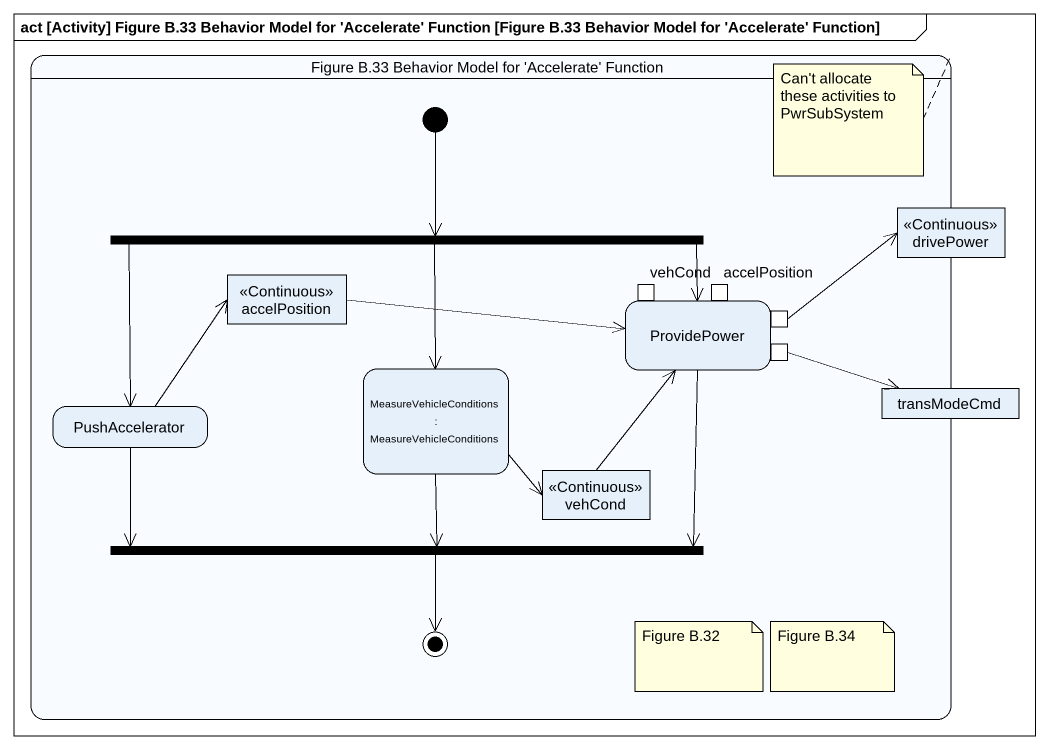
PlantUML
@startuml
mainframe act [Activity] Figure B.33 Behavior Model for 'Accelerate' Function [Figure B.33 Behavior Model for 'Accelerate' Function]
hide empty description
state "Figure B.33 Behavior Model for 'Accelerate' Function" as Figure_B_33_Behavior_Model {
  state fork1 <<fork>>
  state drivePower <<Continuous>>
  state accelPosition <<Continuous>>
  state ProvidePower {
    state vehCond <<inputPin>>
    state "accelPosition" as accelPosition_2 <<inputPin>>
    state pin1 <<outputPin>>
    state pin2 <<outputPin>>
  }
  state "MeasureVehicleConditions : MeasureVehicleConditions" as MeasureVehicleConditions
  state transModeCmd <<object>>
  state PushAccelerator
  state "vehCond" as vehCond_2 <<Continuous>>
  state fork2 <<join>>
  [*] --> fork1
  fork2 --> [*]
}
fork1 -right-> ProvidePower
fork1 --> MeasureVehicleConditions
fork1 --> PushAccelerator
accelPosition -right-> ProvidePower
ProvidePower --> fork2
pin1 -right-> drivePower
MeasureVehicleConditions -right-> vehCond_2
MeasureVehicleConditions --> fork2
pin2 -right-> transModeCmd
PushAccelerator -up-> accelPosition
PushAccelerator -right-> fork2
vehCond_2 -up-> ProvidePower
note top of Figure_B_33_Behavior_Model : Can't allocate these activities to PwrSubSystem
note as N2
  Figure B.32
end note
note as N3
  Figure B.34
end note
@enduml
